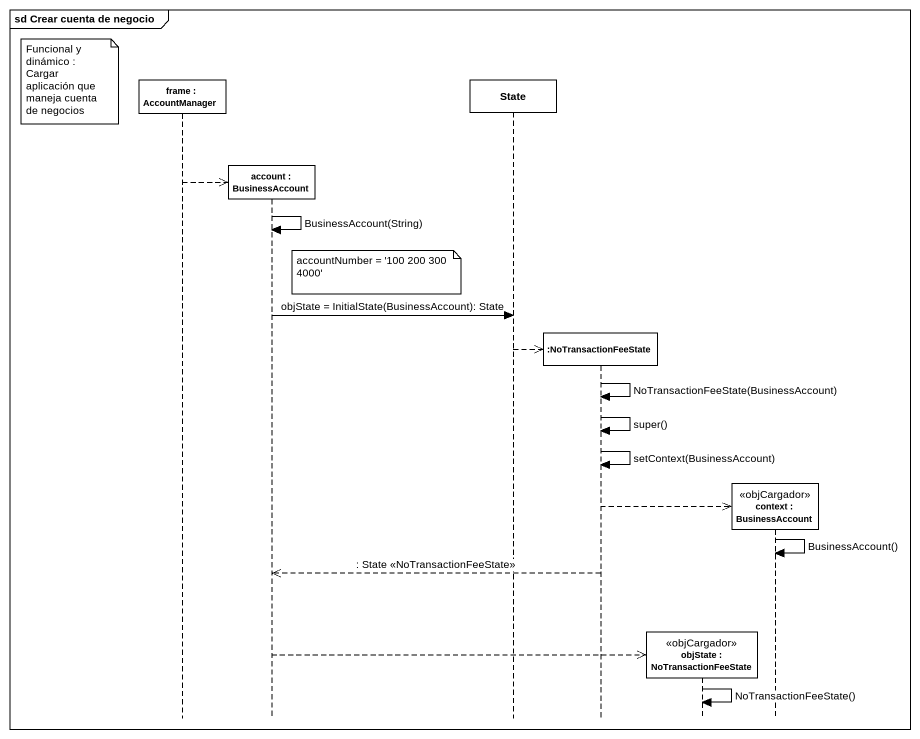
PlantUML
@startuml
mainframe sd Crear cuenta de negocio
hide footbox
participant "frame : AccountManager" as frame_
participant "account : BusinessAccount" as account
participant "State" as State_
participant ":NoTransactionFeeState" as NoTransactionFeeState
participant "objState : NoTransactionFeeState" as objState <<objCargador>>
participant "context : BusinessAccount" as context <<objCargador>>

note left of frame_ : Funcional y dinámico : Cargar aplicación que maneja cuenta de negocios
frame_ -->> account **
account -> account : BusinessAccount(String)
note right of account : accountNumber = '100 200 300 4000'
account -> State_ : objState = InitialState(BusinessAccount): State
State_ -->> NoTransactionFeeState **
NoTransactionFeeState -> NoTransactionFeeState : NoTransactionFeeState(BusinessAccount)
NoTransactionFeeState -> NoTransactionFeeState : super()
NoTransactionFeeState -> NoTransactionFeeState : setContext(BusinessAccount)
NoTransactionFeeState -->> context **
context -> context : BusinessAccount()
NoTransactionFeeState -->> account : : State <<NoTransactionFeeState>>
account -->> objState **
objState -> objState : NoTransactionFeeState()
@enduml
